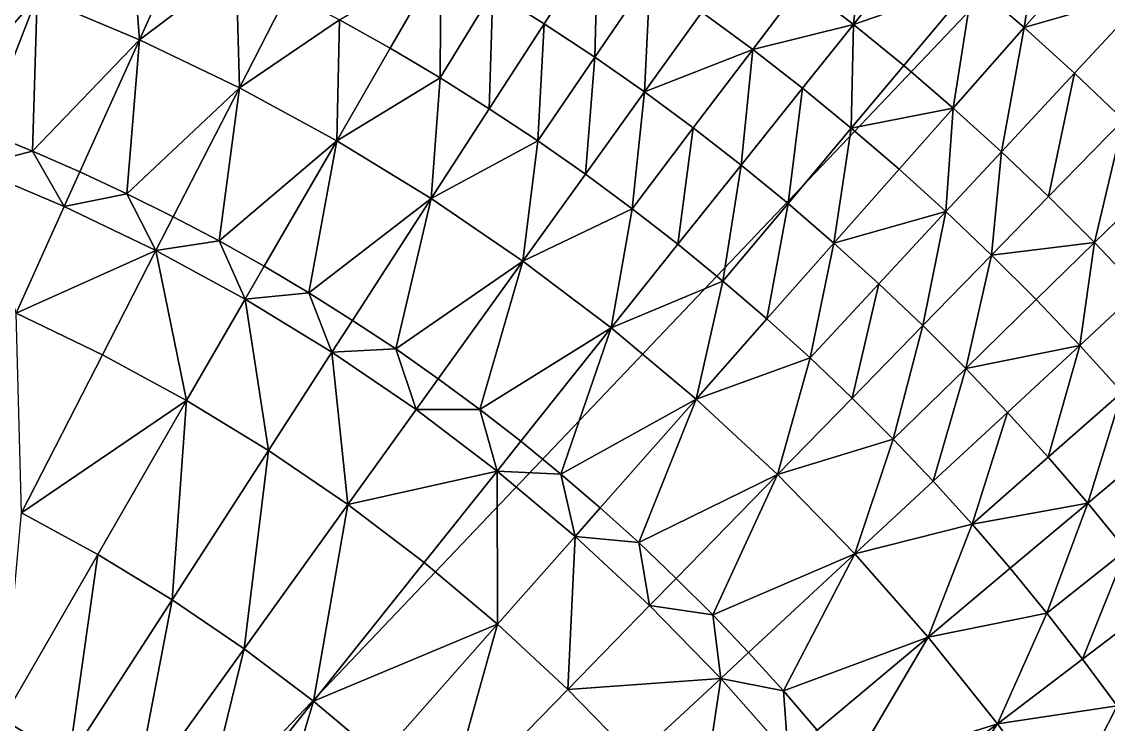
# Model space of a CAD drawing. Header units: millimetres. Extents: x -3250 to 5350, y -3250 to 3250.
# Drawn here: x 632 to 1495, y 1065 to 1623 of the extents above; entities that cross this region are included whole.
import ezdxf

# ---------------------------------------------------------------- set-up
doc = ezdxf.new("R2010")
doc.units = ezdxf.units.MM
doc.header["$MEASUREMENT"] = 0
doc.layers.add('MESH_3D', color=2, linetype='CONTINUOUS')

msp = doc.modelspace()

# ---------------------------------------------------------------- linework, layer by layer
at = {"layer": 'MESH_3D'}
for points in [[(2150.48, 2436.79, 32500), (-3128.53, 880.23, 32500), (-2326.57, -2269.27, 32500)], [(2150.48, 2436.79, 32500), (-2269.27, 2326.57, 32500), (-3128.53, 880.23, 32500)], [(2150.48, 2436.79, 32500), (-2326.57, -2269.27, 32500), (3105.61, 957.95, 32500)], [(1303.42, 1720.75, -630.5), (1292.73, 1621.03, -698.41), (1251.91, 1652.75, -698.41)], [(1303.42, 1720.75, -630.5), (1345.91, 1687.72, -630.5), (1292.73, 1621.03, -698.41)], [(1444.74, 1721.78, -547.31), (1428.36, 1618.53, -630.5), (1387.57, 1653.64, -630.5)], [(1444.74, 1721.78, -547.31), (1487.22, 1685.23, -547.31), (1428.36, 1618.53, -630.5)], [(644.86, 1643.07, -885.22), (718.6, 1704.73, -840.76), (725.96, 1608.88, -885.22)], [(725.96, 1608.88, -885.22), (718.6, 1704.73, -840.76), (760.88, 1686.29, -840.76)], [(725.96, 1608.88, -885.22), (760.88, 1686.29, -840.76), (802.68, 1666.79, -840.76)], [(1089.74, 1687.25, -744.25), (1047.32, 1621.57, -794.3), (1006.57, 1647.17, -794.3)], [(1089.74, 1687.25, -744.25), (1087.42, 1594.95, -794.3), (1047.32, 1621.57, -794.3)], [(1089.74, 1687.25, -744.25), (1131.47, 1659.56, -744.25), (1087.42, 1594.95, -794.3)], [(1345.91, 1687.72, -630.5), (1387.57, 1653.64, -630.5), (1292.73, 1621.03, -698.41)], [(1487.22, 1685.23, -547.31), (1528.77, 1647.63, -547.31), (1428.36, 1618.53, -630.5)], [(562.15, 1673.17, -885.22), (644.86, 1643.07, -885.22), (564.33, 1550.49, -939.08)], [(725.96, 1608.88, -885.22), (802.68, 1666.79, -840.76), (805.25, 1570.7, -885.22)], [(805.25, 1570.7, -885.22), (802.68, 1666.79, -840.76), (843.99, 1646.26, -840.76)], [(965.19, 1671.76, -794.3), (925, 1602.15, -840.76), (884.77, 1624.71, -840.76)], [(965.19, 1671.76, -794.3), (964.66, 1578.59, -840.76), (925, 1602.15, -840.76)], [(965.19, 1671.76, -794.3), (1006.57, 1647.17, -794.3), (964.66, 1578.59, -840.76)], [(1131.47, 1659.56, -744.25), (1126.85, 1567.35, -794.3), (1087.42, 1594.95, -794.3)], [(1131.47, 1659.56, -744.25), (1172.49, 1630.84, -744.25), (1126.85, 1567.35, -794.3)], [(1251.91, 1652.75, -698.41), (1212.78, 1601.1, -744.25), (1172.49, 1630.84, -744.25)], [(1251.91, 1652.75, -698.41), (1292.73, 1621.03, -698.41), (1212.78, 1601.1, -744.25)], [(1387.57, 1653.64, -630.5), (1332.74, 1588.3, -698.41), (1292.73, 1621.03, -698.41)], [(1387.57, 1653.64, -630.5), (1371.92, 1554.58, -698.41), (1332.74, 1588.3, -698.41)], [(1387.57, 1653.64, -630.5), (1428.36, 1618.53, -630.5), (1371.92, 1554.58, -698.41)], [(1528.77, 1647.63, -547.31), (1468.27, 1582.42, -630.5), (1428.36, 1618.53, -630.5)], [(1528.77, 1647.63, -547.31), (1507.26, 1545.32, -630.5), (1468.27, 1582.42, -630.5)], [(644.86, 1643.07, -885.22), (602.81, 1535.94, -939.08), (564.33, 1550.49, -939.08)], [(644.86, 1643.07, -885.22), (640.92, 1520.44, -939.08), (602.81, 1535.94, -939.08)], [(644.86, 1643.07, -885.22), (725.96, 1608.88, -885.22), (640.92, 1520.44, -939.08)], [(805.25, 1570.7, -885.22), (843.99, 1646.26, -840.76), (884.77, 1624.71, -840.76)], [(1006.57, 1647.17, -794.3), (1003.71, 1554.05, -840.76), (964.66, 1578.59, -840.76)], [(1006.57, 1647.17, -794.3), (1047.32, 1621.57, -794.3), (1003.71, 1554.05, -840.76)], [(1172.49, 1630.84, -744.25), (1212.78, 1601.1, -744.25), (1126.85, 1567.35, -794.3)], [(805.25, 1570.7, -885.22), (884.77, 1624.71, -840.76), (882.54, 1528.61, -885.22)], [(882.54, 1528.61, -885.22), (884.77, 1624.71, -840.76), (925, 1602.15, -840.76)], [(1047.32, 1621.57, -794.3), (1042.14, 1528.54, -840.76), (1003.71, 1554.05, -840.76)], [(1047.32, 1621.57, -794.3), (1087.42, 1594.95, -794.3), (1042.14, 1528.54, -840.76)], [(1292.73, 1621.03, -698.41), (1252.32, 1570.36, -744.25), (1212.78, 1601.1, -744.25)], [(1292.73, 1621.03, -698.41), (1291.08, 1538.65, -744.25), (1252.32, 1570.36, -744.25)], [(1292.73, 1621.03, -698.41), (1332.74, 1588.3, -698.41), (1291.08, 1538.65, -744.25)], [(1428.36, 1618.53, -630.5), (1410.25, 1519.89, -698.41), (1371.92, 1554.58, -698.41)], [(1428.36, 1618.53, -630.5), (1468.27, 1582.42, -630.5), (1410.25, 1519.89, -698.41)], [(725.96, 1608.88, -885.22), (678.62, 1503.98, -939.08), (640.92, 1520.44, -939.08)], [(725.96, 1608.88, -885.22), (715.91, 1486.6, -939.08), (678.62, 1503.98, -939.08)], [(725.96, 1608.88, -885.22), (805.25, 1570.7, -885.22), (715.91, 1486.6, -939.08)], [(882.54, 1528.61, -885.22), (925, 1602.15, -840.76), (964.66, 1578.59, -840.76)], [(1212.78, 1601.1, -744.25), (1165.57, 1538.77, -794.3), (1126.85, 1567.35, -794.3)], [(1212.78, 1601.1, -744.25), (1203.57, 1509.23, -794.3), (1165.57, 1538.77, -794.3)], [(1212.78, 1601.1, -744.25), (1252.32, 1570.36, -744.25), (1203.57, 1509.23, -794.3)], [(1087.42, 1594.95, -794.3), (1079.93, 1502.09, -840.76), (1042.14, 1528.54, -840.76)], [(1087.42, 1594.95, -794.3), (1126.85, 1567.35, -794.3), (1079.93, 1502.09, -840.76)], [(1332.74, 1588.3, -698.41), (1371.92, 1554.58, -698.41), (1291.08, 1538.65, -744.25)], [(882.54, 1528.61, -885.22), (964.66, 1578.59, -840.76), (957.64, 1482.71, -885.22)], [(957.64, 1482.71, -885.22), (964.66, 1578.59, -840.76), (1003.71, 1554.05, -840.76)], [(1468.27, 1582.42, -630.5), (1447.71, 1484.26, -698.41), (1410.25, 1519.89, -698.41)], [(1468.27, 1582.42, -630.5), (1507.26, 1545.32, -630.5), (1447.71, 1484.26, -698.41)], [(805.25, 1570.7, -885.22), (752.75, 1468.29, -939.08), (715.91, 1486.6, -939.08)], [(805.25, 1570.7, -885.22), (789.12, 1449.07, -939.08), (752.75, 1468.29, -939.08)], [(805.25, 1570.7, -885.22), (882.54, 1528.61, -885.22), (789.12, 1449.07, -939.08)], [(1252.32, 1570.36, -744.25), (1240.82, 1478.76, -794.3), (1203.57, 1509.23, -794.3)], [(1252.32, 1570.36, -744.25), (1291.08, 1538.65, -744.25), (1240.82, 1478.76, -794.3)], [(1126.85, 1567.35, -794.3), (1117.04, 1474.7, -840.76), (1079.93, 1502.09, -840.76)], [(1126.85, 1567.35, -794.3), (1165.57, 1538.77, -794.3), (1117.04, 1474.7, -840.76)], [(957.64, 1482.71, -885.22), (1003.71, 1554.05, -840.76), (1042.14, 1528.54, -840.76)], [(1371.92, 1554.58, -698.41), (1329.04, 1505.99, -744.25), (1291.08, 1538.65, -744.25)], [(1371.92, 1554.58, -698.41), (1366.18, 1472.39, -744.25), (1329.04, 1505.99, -744.25)], [(1371.92, 1554.58, -698.41), (1410.25, 1519.89, -698.41), (1366.18, 1472.39, -744.25)], [(1507.26, 1545.32, -630.5), (1484.26, 1447.71, -698.41), (1447.71, 1484.26, -698.41)], [(1507.26, 1545.32, -630.5), (1545.32, 1507.26, -630.5), (1484.26, 1447.71, -698.41)], [(591.77, 1507.81, -952.14), (602.81, 1535.94, -939.08), (640.92, 1520.44, -939.08)], [(1165.57, 1538.77, -794.3), (1153.46, 1446.39, -840.76), (1117.04, 1474.7, -840.76)], [(1165.57, 1538.77, -794.3), (1203.57, 1509.23, -794.3), (1153.46, 1446.39, -840.76)], [(1291.08, 1538.65, -744.25), (1277.3, 1447.36, -794.3), (1240.82, 1478.76, -794.3)], [(1291.08, 1538.65, -744.25), (1329.04, 1505.99, -744.25), (1277.3, 1447.36, -794.3)], [(882.54, 1528.61, -885.22), (825, 1428.94, -939.08), (789.12, 1449.07, -939.08)], [(882.54, 1528.61, -885.22), (860.37, 1407.93, -939.08), (825, 1428.94, -939.08)], [(882.54, 1528.61, -885.22), (957.64, 1482.71, -885.22), (860.37, 1407.93, -939.08)], [(957.64, 1482.71, -885.22), (1042.14, 1528.54, -840.76), (1030.36, 1433.14, -885.22)], [(1030.36, 1433.14, -885.22), (1042.14, 1528.54, -840.76), (1079.93, 1502.09, -840.76)], [(591.77, 1507.81, -952.14), (640.92, 1520.44, -939.08), (666.19, 1476.44, -952.14)], [(666.19, 1476.44, -952.14), (640.92, 1520.44, -939.08), (678.62, 1503.98, -939.08)], [(1410.25, 1519.89, -698.41), (1402.46, 1437.87, -744.25), (1366.18, 1472.39, -744.25)], [(1410.25, 1519.89, -698.41), (1447.71, 1484.26, -698.41), (1402.46, 1437.87, -744.25)], [(591.77, 1507.81, -952.14), (666.19, 1476.44, -952.14), (627.96, 1391.71, -989.8)], [(666.19, 1476.44, -952.14), (678.62, 1503.98, -939.08), (715.91, 1486.6, -939.08)], [(1030.36, 1433.14, -885.22), (1079.93, 1502.09, -840.76), (1117.04, 1474.7, -840.76)], [(1203.57, 1509.23, -794.3), (1189.16, 1417.18, -840.76), (1153.46, 1446.39, -840.76)], [(1203.57, 1509.23, -794.3), (1240.82, 1478.76, -794.3), (1189.16, 1417.18, -840.76)], [(1329.04, 1505.99, -744.25), (1366.18, 1472.39, -744.25), (1277.3, 1447.36, -794.3)], [(1545.32, 1507.26, -630.5), (1519.89, 1410.25, -698.41), (1484.26, 1447.71, -698.41)], [(666.19, 1476.44, -952.14), (715.91, 1486.6, -939.08), (738.96, 1441.4, -952.14)], [(738.96, 1441.4, -952.14), (715.91, 1486.6, -939.08), (752.75, 1468.29, -939.08)], [(1447.71, 1484.26, -698.41), (1484.26, 1447.71, -698.41), (1402.46, 1437.87, -744.25)], [(666.19, 1476.44, -952.14), (738.96, 1441.4, -952.14), (627.96, 1391.71, -989.8)], [(957.64, 1482.71, -885.22), (895.2, 1386.04, -939.08), (860.37, 1407.93, -939.08)], [(957.64, 1482.71, -885.22), (929.48, 1363.29, -939.08), (895.2, 1386.04, -939.08)], [(957.64, 1482.71, -885.22), (1030.36, 1433.14, -885.22), (929.48, 1363.29, -939.08)], [(1240.82, 1478.76, -794.3), (1224.12, 1387.1, -840.76), (1189.16, 1417.18, -840.76)], [(1240.82, 1478.76, -794.3), (1277.3, 1447.36, -794.3), (1224.12, 1387.1, -840.76)], [(738.96, 1441.4, -952.14), (752.75, 1468.29, -939.08), (789.12, 1449.07, -939.08)], [(1030.36, 1433.14, -885.22), (1117.04, 1474.7, -840.76), (1100.51, 1380, -885.22)], [(1100.51, 1380, -885.22), (1117.04, 1474.7, -840.76), (1153.46, 1446.39, -840.76)], [(1366.18, 1472.39, -744.25), (1312.99, 1415.07, -794.3), (1277.3, 1447.36, -794.3)], [(1366.18, 1472.39, -744.25), (1347.86, 1381.89, -794.3), (1312.99, 1415.07, -794.3)], [(1366.18, 1472.39, -744.25), (1402.46, 1437.87, -744.25), (1347.86, 1381.89, -794.3)], [(738.96, 1441.4, -952.14), (696.55, 1358.67, -989.8), (627.96, 1391.71, -989.8)], [(738.96, 1441.4, -952.14), (763.41, 1322.27, -989.8), (696.55, 1358.67, -989.8)], [(738.96, 1441.4, -952.14), (789.12, 1449.07, -939.08), (809.89, 1402.77, -952.14)], [(738.96, 1441.4, -952.14), (809.89, 1402.77, -952.14), (763.41, 1322.27, -989.8)], [(809.89, 1402.77, -952.14), (789.12, 1449.07, -939.08), (825, 1428.94, -939.08)], [(1100.51, 1380, -885.22), (1153.46, 1446.39, -840.76), (1189.16, 1417.18, -840.76)], [(1277.3, 1447.36, -794.3), (1258.32, 1356.15, -840.76), (1224.12, 1387.1, -840.76)], [(1277.3, 1447.36, -794.3), (1312.99, 1415.07, -794.3), (1258.32, 1356.15, -840.76)], [(1484.26, 1447.71, -698.41), (1437.87, 1402.46, -744.25), (1402.46, 1437.87, -744.25)], [(1484.26, 1447.71, -698.41), (1472.39, 1366.18, -744.25), (1437.87, 1402.46, -744.25)], [(1484.26, 1447.71, -698.41), (1519.89, 1410.25, -698.41), (1472.39, 1366.18, -744.25)], [(1030.36, 1433.14, -885.22), (963.18, 1339.7, -939.08), (929.48, 1363.29, -939.08)], [(1030.36, 1433.14, -885.22), (996.28, 1315.27, -939.08), (963.18, 1339.7, -939.08)], [(1030.36, 1433.14, -885.22), (1100.51, 1380, -885.22), (996.28, 1315.27, -939.08)], [(1402.46, 1437.87, -744.25), (1381.89, 1347.86, -794.3), (1347.86, 1381.89, -794.3)], [(1402.46, 1437.87, -744.25), (1437.87, 1402.46, -744.25), (1381.89, 1347.86, -794.3)], [(809.89, 1402.77, -952.14), (825, 1428.94, -939.08), (860.37, 1407.93, -939.08)], [(1100.51, 1380, -885.22), (1189.16, 1417.18, -840.76), (1167.93, 1323.42, -885.22)], [(1167.93, 1323.42, -885.22), (1189.16, 1417.18, -840.76), (1224.12, 1387.1, -840.76)], [(1312.99, 1415.07, -794.3), (1291.74, 1324.35, -840.76), (1258.32, 1356.15, -840.76)], [(1312.99, 1415.07, -794.3), (1347.86, 1381.89, -794.3), (1291.74, 1324.35, -840.76)], [(809.89, 1402.77, -952.14), (860.37, 1407.93, -939.08), (878.81, 1360.66, -952.14)], [(878.81, 1360.66, -952.14), (860.37, 1407.93, -939.08), (895.2, 1386.04, -939.08)], [(1519.89, 1410.25, -698.41), (1505.99, 1329.04, -744.25), (1472.39, 1366.18, -744.25)], [(809.89, 1402.77, -952.14), (828.37, 1282.57, -989.8), (763.41, 1322.27, -989.8)], [(809.89, 1402.77, -952.14), (878.81, 1360.66, -952.14), (828.37, 1282.57, -989.8)], [(1437.87, 1402.46, -744.25), (1472.39, 1366.18, -744.25), (1381.89, 1347.86, -794.3)], [(627.96, 1391.71, -989.8), (696.55, 1358.67, -989.8), (632.26, 1233.27, -1040.35)], [(878.81, 1360.66, -952.14), (895.2, 1386.04, -939.08), (929.48, 1363.29, -939.08)], [(1167.93, 1323.42, -885.22), (1224.12, 1387.1, -840.76), (1258.32, 1356.15, -840.76)], [(1347.86, 1381.89, -794.3), (1324.35, 1291.74, -840.76), (1291.74, 1324.35, -840.76)], [(1347.86, 1381.89, -794.3), (1381.89, 1347.86, -794.3), (1324.35, 1291.74, -840.76)], [(1100.51, 1380, -885.22), (1028.76, 1290.02, -939.08), (996.28, 1315.27, -939.08)], [(1100.51, 1380, -885.22), (1060.6, 1263.97, -939.08), (1028.76, 1290.02, -939.08)], [(1100.51, 1380, -885.22), (1167.93, 1323.42, -885.22), (1060.6, 1263.97, -939.08)], [(878.81, 1360.66, -952.14), (929.48, 1363.29, -939.08), (945.54, 1315.16, -952.14)], [(945.54, 1315.16, -952.14), (929.48, 1363.29, -939.08), (963.18, 1339.7, -939.08)], [(1472.39, 1366.18, -744.25), (1415.07, 1312.99, -794.3), (1381.89, 1347.86, -794.3)], [(1472.39, 1366.18, -744.25), (1447.36, 1277.3, -794.3), (1415.07, 1312.99, -794.3)], [(1472.39, 1366.18, -744.25), (1505.99, 1329.04, -744.25), (1447.36, 1277.3, -794.3)], [(696.55, 1358.67, -989.8), (763.41, 1322.27, -989.8), (632.26, 1233.27, -1040.35)], [(878.81, 1360.66, -952.14), (891.27, 1239.68, -989.8), (828.37, 1282.57, -989.8)], [(878.81, 1360.66, -952.14), (945.54, 1315.16, -952.14), (891.27, 1239.68, -989.8)], [(1167.93, 1323.42, -885.22), (1258.32, 1356.15, -840.76), (1232.44, 1263.56, -885.22)], [(1232.44, 1263.56, -885.22), (1258.32, 1356.15, -840.76), (1291.74, 1324.35, -840.76)], [(1381.89, 1347.86, -794.3), (1356.15, 1258.32, -840.76), (1324.35, 1291.74, -840.76)], [(1381.89, 1347.86, -794.3), (1415.07, 1312.99, -794.3), (1356.15, 1258.32, -840.76)], [(945.54, 1315.16, -952.14), (963.18, 1339.7, -939.08), (996.28, 1315.27, -939.08)], [(1505.99, 1329.04, -744.25), (1478.76, 1240.82, -794.3), (1447.36, 1277.3, -794.3)], [(1505.99, 1329.04, -744.25), (1538.65, 1291.08, -744.25), (1478.76, 1240.82, -794.3)], [(763.41, 1322.27, -989.8), (692.95, 1200.22, -1040.35), (632.26, 1233.27, -1040.35)], [(763.41, 1322.27, -989.8), (751.91, 1164.19, -1040.35), (692.95, 1200.22, -1040.35)], [(763.41, 1322.27, -989.8), (828.37, 1282.57, -989.8), (751.91, 1164.19, -1040.35)], [(1167.93, 1323.42, -885.22), (1091.78, 1237.14, -939.08), (1060.6, 1263.97, -939.08)], [(1167.93, 1323.42, -885.22), (1122.29, 1209.54, -939.08), (1091.78, 1237.14, -939.08)], [(1167.93, 1323.42, -885.22), (1232.44, 1263.56, -885.22), (1122.29, 1209.54, -939.08)], [(1232.44, 1263.56, -885.22), (1291.74, 1324.35, -840.76), (1324.35, 1291.74, -840.76)], [(945.54, 1315.16, -952.14), (1009.92, 1266.4, -952.14), (891.27, 1239.68, -989.8)], [(945.54, 1315.16, -952.14), (996.28, 1315.27, -939.08), (1009.92, 1266.4, -952.14)], [(1009.92, 1266.4, -952.14), (996.28, 1315.27, -939.08), (1028.76, 1290.02, -939.08)], [(1415.07, 1312.99, -794.3), (1387.1, 1224.12, -840.76), (1356.15, 1258.32, -840.76)], [(1415.07, 1312.99, -794.3), (1447.36, 1277.3, -794.3), (1387.1, 1224.12, -840.76)], [(1009.92, 1266.4, -952.14), (1028.76, 1290.02, -939.08), (1060.6, 1263.97, -939.08)], [(1232.44, 1263.56, -885.22), (1324.35, 1291.74, -840.76), (1293.9, 1200.56, -885.22)], [(1293.9, 1200.56, -885.22), (1324.35, 1291.74, -840.76), (1356.15, 1258.32, -840.76)], [(1538.65, 1291.08, -744.25), (1509.23, 1203.57, -794.3), (1478.76, 1240.82, -794.3)], [(828.37, 1282.57, -989.8), (809.01, 1125.26, -1040.35), (751.91, 1164.19, -1040.35)], [(828.37, 1282.57, -989.8), (891.27, 1239.68, -989.8), (809.01, 1125.26, -1040.35)], [(1447.36, 1277.3, -794.3), (1478.76, 1240.82, -794.3), (1387.1, 1224.12, -840.76)], [(1009.92, 1266.4, -952.14), (951.96, 1193.72, -989.8), (891.27, 1239.68, -989.8)], [(1009.92, 1266.4, -952.14), (1010.28, 1144.78, -989.8), (951.96, 1193.72, -989.8)], [(1009.92, 1266.4, -952.14), (1071.79, 1214.48, -952.14), (1010.28, 1144.78, -989.8)], [(1009.92, 1266.4, -952.14), (1060.6, 1263.97, -939.08), (1071.79, 1214.48, -952.14)], [(1071.79, 1214.48, -952.14), (1060.6, 1263.97, -939.08), (1091.78, 1237.14, -939.08)], [(1232.44, 1263.56, -885.22), (1152.09, 1181.18, -939.08), (1122.29, 1209.54, -939.08)], [(1232.44, 1263.56, -885.22), (1181.18, 1152.09, -939.08), (1152.09, 1181.18, -939.08)], [(1232.44, 1263.56, -885.22), (1293.9, 1200.56, -885.22), (1181.18, 1152.09, -939.08)], [(1293.9, 1200.56, -885.22), (1356.15, 1258.32, -840.76), (1387.1, 1224.12, -840.76)], [(891.27, 1239.68, -989.8), (864.09, 1083.53, -1040.35), (809.01, 1125.26, -1040.35)], [(891.27, 1239.68, -989.8), (951.96, 1193.72, -989.8), (864.09, 1083.53, -1040.35)], [(1071.79, 1214.48, -952.14), (1091.78, 1237.14, -939.08), (1122.29, 1209.54, -939.08)], [(1478.76, 1240.82, -794.3), (1417.18, 1189.16, -840.76), (1387.1, 1224.12, -840.76)], [(1478.76, 1240.82, -794.3), (1446.39, 1153.46, -840.76), (1417.18, 1189.16, -840.76)], [(1478.76, 1240.82, -794.3), (1509.23, 1203.57, -794.3), (1446.39, 1153.46, -840.76)], [(632.26, 1233.27, -1040.35), (692.95, 1200.22, -1040.35), (617.43, 1069.42, -1086.87)], [(1293.9, 1200.56, -885.22), (1387.1, 1224.12, -840.76), (1352.13, 1134.57, -885.22)], [(1352.13, 1134.57, -885.22), (1387.1, 1224.12, -840.76), (1417.18, 1189.16, -840.76)], [(1071.79, 1214.48, -952.14), (1066.08, 1093, -989.8), (1010.28, 1144.78, -989.8)], [(1071.79, 1214.48, -952.14), (1130.99, 1159.55, -952.14), (1066.08, 1093, -989.8)], [(1071.79, 1214.48, -952.14), (1122.29, 1209.54, -939.08), (1130.99, 1159.55, -952.14)], [(1130.99, 1159.55, -952.14), (1122.29, 1209.54, -939.08), (1152.09, 1181.18, -939.08)], [(692.95, 1200.22, -1040.35), (669.97, 1037.31, -1086.87), (617.43, 1069.42, -1086.87)], [(692.95, 1200.22, -1040.35), (751.91, 1164.19, -1040.35), (669.97, 1037.31, -1086.87)], [(1293.9, 1200.56, -885.22), (1209.54, 1122.29, -939.08), (1181.18, 1152.09, -939.08)], [(1293.9, 1200.56, -885.22), (1237.14, 1091.78, -939.08), (1209.54, 1122.29, -939.08)], [(1293.9, 1200.56, -885.22), (1352.13, 1134.57, -885.22), (1237.14, 1091.78, -939.08)], [(1509.23, 1203.57, -794.3), (1474.7, 1117.04, -840.76), (1446.39, 1153.46, -840.76)], [(1509.23, 1203.57, -794.3), (1538.77, 1165.57, -794.3), (1474.7, 1117.04, -840.76)], [(951.96, 1193.72, -989.8), (1010.28, 1144.78, -989.8), (864.09, 1083.53, -1040.35)], [(1352.13, 1134.57, -885.22), (1417.18, 1189.16, -840.76), (1446.39, 1153.46, -840.76)], [(1130.99, 1159.55, -952.14), (1152.09, 1181.18, -939.08), (1181.18, 1152.09, -939.08)], [(1538.77, 1165.57, -794.3), (1502.09, 1079.93, -840.76), (1474.7, 1117.04, -840.76)], [(751.91, 1164.19, -1040.35), (720.84, 1002.63, -1086.87), (669.97, 1037.31, -1086.87)], [(751.91, 1164.19, -1040.35), (809.01, 1125.26, -1040.35), (720.84, 1002.63, -1086.87)], [(1130.99, 1159.55, -952.14), (1187.38, 1101.73, -952.14), (1066.08, 1093, -989.8)], [(1130.99, 1159.55, -952.14), (1181.18, 1152.09, -939.08), (1187.38, 1101.73, -952.14)], [(1187.38, 1101.73, -952.14), (1181.18, 1152.09, -939.08), (1209.54, 1122.29, -939.08)], [(1352.13, 1134.57, -885.22), (1446.39, 1153.46, -840.76), (1407, 1065.76, -885.22)], [(1407, 1065.76, -885.22), (1446.39, 1153.46, -840.76), (1474.7, 1117.04, -840.76)], [(1010.28, 1144.78, -989.8), (917.03, 1039.12, -1040.35), (864.09, 1083.53, -1040.35)], [(1010.28, 1144.78, -989.8), (967.68, 992.11, -1040.35), (917.03, 1039.12, -1040.35)], [(1010.28, 1144.78, -989.8), (1066.08, 1093, -989.8), (967.68, 992.11, -1040.35)], [(1352.13, 1134.57, -885.22), (1263.97, 1060.6, -939.08), (1237.14, 1091.78, -939.08)], [(1352.13, 1134.57, -885.22), (1290.02, 1028.76, -939.08), (1263.97, 1060.6, -939.08)], [(1352.13, 1134.57, -885.22), (1407, 1065.76, -885.22), (1290.02, 1028.76, -939.08)], [(809.01, 1125.26, -1040.35), (769.92, 965.45, -1086.87), (720.84, 1002.63, -1086.87)], [(809.01, 1125.26, -1040.35), (864.09, 1083.53, -1040.35), (769.92, 965.45, -1086.87)], [(1187.38, 1101.73, -952.14), (1209.54, 1122.29, -939.08), (1237.14, 1091.78, -939.08)], [(1407, 1065.76, -885.22), (1474.7, 1117.04, -840.76), (1502.09, 1079.93, -840.76)], [(1187.38, 1101.73, -952.14), (1119.24, 1038.5, -989.8), (1066.08, 1093, -989.8)], [(1187.38, 1101.73, -952.14), (1169.61, 981.42, -989.8), (1119.24, 1038.5, -989.8)], [(1187.38, 1101.73, -952.14), (1240.82, 1041.17, -952.14), (1169.61, 981.42, -989.8)], [(1187.38, 1101.73, -952.14), (1237.14, 1091.78, -939.08), (1240.82, 1041.17, -952.14)], [(1066.08, 1093, -989.8), (1119.24, 1038.5, -989.8), (967.68, 992.11, -1040.35)], [(1240.82, 1041.17, -952.14), (1237.14, 1091.78, -939.08), (1263.97, 1060.6, -939.08)], [(864.09, 1083.53, -1040.35), (817.09, 925.87, -1086.87), (769.92, 965.45, -1086.87)], [(864.09, 1083.53, -1040.35), (917.03, 1039.12, -1040.35), (817.09, 925.87, -1086.87)], [(1407, 1065.76, -885.22), (1502.09, 1079.93, -840.76), (1458.38, 994.31, -885.22)], [(1458.38, 994.31, -885.22), (1502.09, 1079.93, -840.76), (1528.54, 1042.14, -840.76)], [(617.43, 1069.42, -1086.87), (669.97, 1037.31, -1086.87), (572.86, 886.97, -1133.04)], [(1407, 1065.76, -885.22), (1315.27, 996.28, -939.08), (1290.02, 1028.76, -939.08)], [(1407, 1065.76, -885.22), (1339.7, 963.18, -939.08), (1315.27, 996.28, -939.08)], [(1407, 1065.76, -885.22), (1458.38, 994.31, -885.22), (1339.7, 963.18, -939.08)]]:
    msp.add_3dface(points, dxfattribs=at)

doc.saveas('drawing.dxf')
